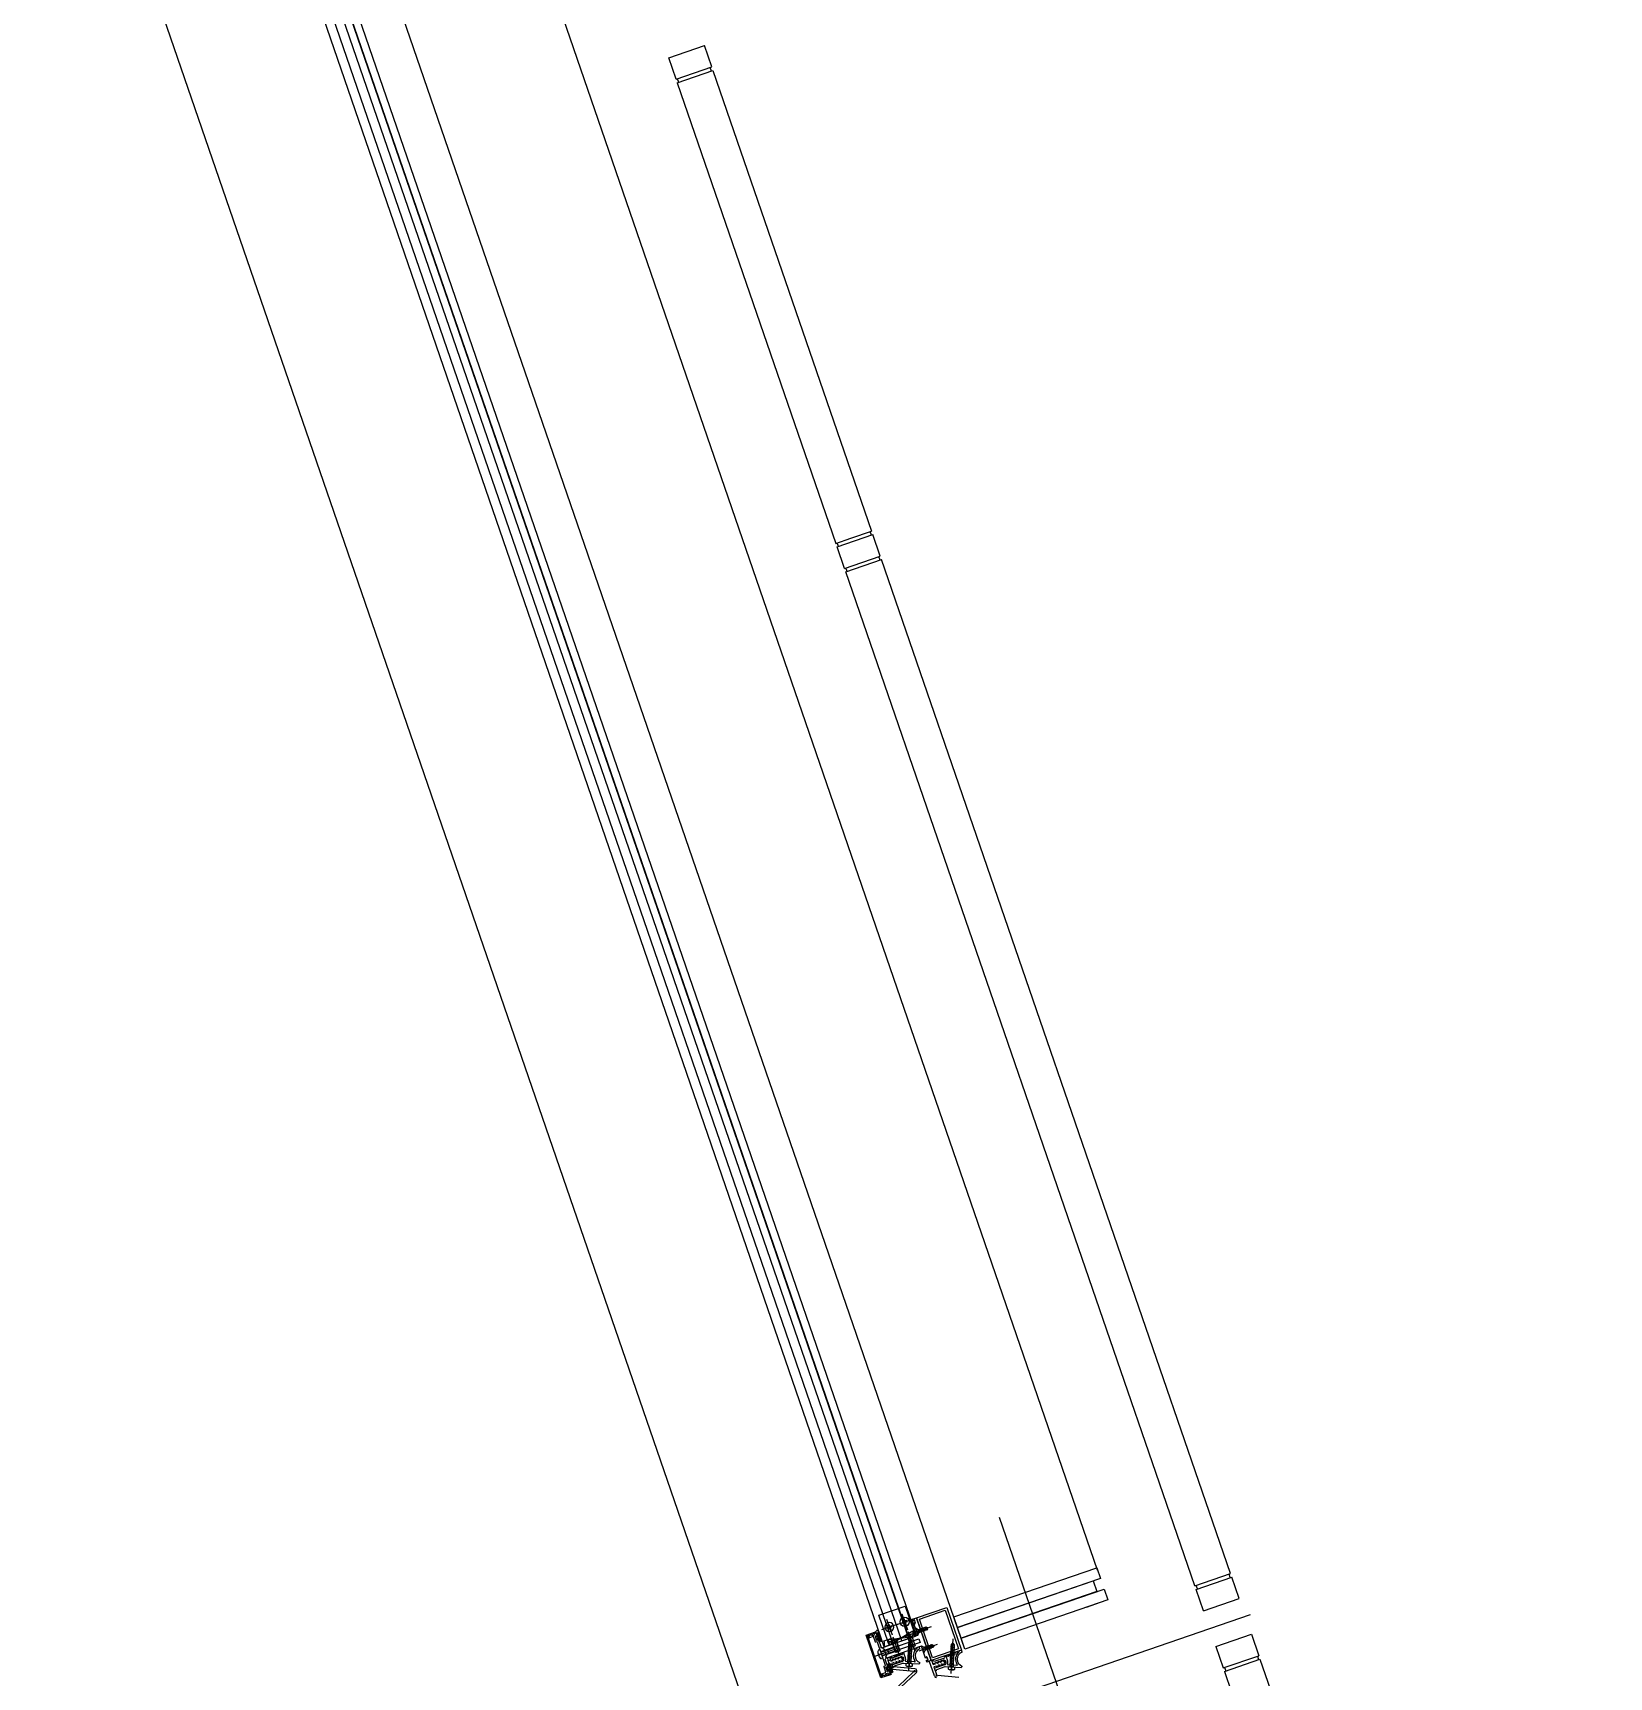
# Model space of a CAD drawing. Extents: x 809434 to 809707, y 818708 to 819364.
# Drawn here: x 809639.157 to 809641.245, y 818765.848 to 818768.025 of the extents above; entities that cross this region are included whole.
import ezdxf

# ---------------------------------------------------------------- set-up
doc = ezdxf.new("R2010")
doc.units = 0
for name, color, linetype in [('Default', 7, 'Continuous'), ('MAJ030__', 7, 'Continuous'), ('MAJ035__', 7, 'Continuous'), ('MAJ630__', 7, 'Continuous'), ('MAJ640__', 7, 'Continuous'), ('MAJ640__1', 7, 'Continuous'), ('MMH292__', 7, 'Continuous'), ('MMH292_C', 7, 'Continuous'), ('MMH2941_', 7, 'Continuous'), ('MMH294_S', 7, 'Continuous')]:
    doc.layers.add(name, color=color, linetype=linetype)

# ---------------------------------------------------------------- blocks, each defined once
blk = doc.blocks.new('N10TC16')
at = {"layer": 'Default'}
for p, q in [((-0.005, 0), (0.021, 0)), ((0.0035, 0.0025), (0.0043, -0.0025)), ((0.0055, 0.0025), (0.0063, -0.0025)), ((0.0075, 0.0025), (0.0083, -0.0025)), ((0.0095, 0.0025), (0.0103, -0.0025)), ((0.0115, 0.0025), (0.0123, -0.0025)), ((0.0135, 0.0025), (0.0143, -0.0025))]:
    blk.add_line(p, q, dxfattribs=at)
blk.add_lwpolyline([(0.003, 0.0017), (0, 0.0049), (0, -0.0049), (0.003, -0.0017)], close=True, dxfattribs=at)
for points in [[(0, 0.0008), (0.0014, 0.0008), (0.0014, -0.0008), (0, -0.0008)], [(0.003, -0.0017), (0.0138, -0.0017), (0.016, 0), (0.0138, 0.0017), (0.003, 0.0017)]]:
    blk.add_lwpolyline(points, dxfattribs=at)
blk = doc.blocks.new('M06MC_P')
at = {"layer": 'Default'}
for p, q in [((-0.011, 0), (0.011, 0)), ((0, -0.011), (0, 0.011))]:
    blk.add_line(p, q, dxfattribs=at)
for points in [[(-0.00375, 0.00025), (-0.00375, -0.00025)], [(-0.00125, 0.00075), (-0.00325, 0.00075)], [(-0.00075, 0.00325), (-0.00075, 0.00125)], [(0.00025, 0.00375), (-0.00025, 0.00375)], [(0.00075, 0.00125), (0.00075, 0.00325)], [(0.00325, 0.00075), (0.00125, 0.00075)], [(0.00375, -0.00025), (0.00375, 0.00025)], [(-0.00325, -0.00075), (-0.00125, -0.00075)], [(-0.00075, -0.00125), (-0.00075, -0.00325)], [(-0.00025, -0.00375), (0.00025, -0.00375)], [(0.00075, -0.00325), (0.00075, -0.00125)], [(0.00125, -0.00075), (0.00325, -0.00075)]]:
    blk.add_lwpolyline(points, dxfattribs=at)
blk.add_circle((0, 0), 0.006, dxfattribs=at)
for centre, start, end in [((-0.00325, 0.00025), 90, 180), ((-0.00125, 0.00125), 270, 0), ((-0.00025, 0.00325), 90, 180), ((0.00025, 0.00325), 0, 90), ((0.00125, 0.00125), 180, 270), ((0.00325, 0.00025), 360, 90), ((-0.00325, -0.00025), 180, 270), ((-0.00125, -0.00125), 0, 90), ((-0.00025, -0.00325), 180, 270), ((0.00025, -0.00325), 270, 0), ((0.00125, -0.00125), 90, 180), ((0.00325, -0.00025), 270, 0)]:
    blk.add_arc(centre, 0.0005, start, end, dxfattribs=at)
blk = doc.blocks.new('M06MC16')
at = {"layer": 'Default'}
for p, q in [((-0.005, 0), (0.021, 0)), ((0.003, 0.0025), (0.016, 0.0025)), ((0.0155, -0.003), (0.0155, 0.003)), ((0.003, -0.0025), (0.016, -0.0025))]:
    blk.add_line(p, q, dxfattribs=at)
blk.add_lwpolyline([(0, -0.006), (0.003, -0.003), (0.003, 0.003), (0, 0.006)], close=True, dxfattribs=at)
for points in [[(0, 0.00075), (0.002, 0.00075), (0.002, -0.00075), (0, -0.00075)], [(0.003, -0.003), (0.0155, -0.003), (0.016, -0.0025), (0.016, 0.0025), (0.0155, 0.003), (0.003, 0.003)]]:
    blk.add_lwpolyline(points, dxfattribs=at)
blk = doc.blocks.new('N12TH32')
at = {"layer": 'Default'}
for p, q in [((-0.0089, 0), (0.037, 0)), ((0, 0.0028), (0.001, -0.0028)), ((0.0021, 0.0028), (0.0031, -0.0028)), ((0.0042, 0.0028), (0.0052, -0.0028)), ((0.0063, 0.0028), (0.0073, -0.0028)), ((0.0084, 0.0028), (0.0094, -0.0028)), ((0.0105, 0.0028), (0.0115, -0.0028)), ((0.0126, 0.0028), (0.0136, -0.0028)), ((0.0147, 0.0028), (0.0157, -0.0028)), ((0.0168, 0.0028), (0.0178, -0.0028)), ((0.0189, 0.0028), (0.0199, -0.0028)), ((0.021, 0.0028), (0.022, -0.0028)), ((0.0231, 0.0028), (0.0241, -0.0028)), ((0.0252, 0.0028), (0.0262, -0.0028)), ((0.0273, 0.0028), (0.0283, -0.0028)), ((0.0294, 0.0028), (0.0303, -0.0023))]:
    blk.add_line(p, q, dxfattribs=at)
blk.add_lwpolyline([(-0.0039, 0.0034), (-0.0034, 0.004), (0, 0.004), (0, -0.004), (-0.0034, -0.004), (-0.0039, -0.0034)], close=True, dxfattribs=at)
for points in [[(-0.0034, 0), (0, 0), (-0.0034, 0)], [(0, -0.002), (0.0293, -0.002), (0.032, 0), (0.0293, 0.0021), (0, 0.0021)]]:
    blk.add_lwpolyline(points, dxfattribs=at)
for centre in [(-0.0002, 0.002), (-0.0002, -0.002)]:
    blk.add_arc(centre, 0.00372, 147.7958, 212.2042, dxfattribs=at)
blk = doc.blocks.new('M06MR19')
at = {"layer": 'Default'}
for p, q in [((-0.0092, 0), (0.024, 0)), ((0, 0.0025), (0.019, 0.0025)), ((0.0185, -0.003), (0.0185, 0.003)), ((0, -0.0025), (0.019, -0.0025))]:
    blk.add_line(p, q, dxfattribs=at)
for points in [[(-0.0042, 0.0008), (-0.0022, 0.0008), (-0.0022, -0.0007), (-0.0042, -0.0007)], [(-0.002, 0.006), (0, 0.006), (0, -0.006), (-0.002, -0.006)], [(0, -0.003), (0.0185, -0.003), (0.019, -0.0025), (0.019, 0.0025), (0.0185, 0.003), (0, 0.003)]]:
    blk.add_lwpolyline(points, dxfattribs=at)
for centre, radius, start, end in [((0.0078, 0), 0.012, 152.9643, 207.0357), ((-0.002, 0.005), 0.001, 90, 152.9643), ((-0.002, -0.005), 0.001, 207.0357, 270)]:
    blk.add_arc(centre, radius, start, end, dxfattribs=at)
blk = doc.blocks.new('A$C775818B6')
at = {"layer": 'Default'}
for points in [[(-0.0022, -0.0063), (-0.0022, -0.0018)], [(-0.0019, -0.0015), (-0.0014, -0.0015)], [(-0.0014, -0.0065), (-0.0019, -0.0065)], [(-0.0012, -0.0018), (-0.0012, -0.0025)], [(-0.0012, -0.0055), (-0.0012, -0.0063)], [(-0.0007, -0.003), (-0.0002, -0.003)], [(-0.0002, -0.005), (-0.0007, -0.005)], [(0.0003, -0.0025), (0.0003, -0.0005)], [(0.0003, -0.0075), (0.0003, -0.0055)], [(0.0008, 0), (0.0028, 0)], [(0.0028, -0.008), (0.0008, -0.008)], [(0.0013, -0.0015), (0.0013, -0.0065)], [(0.0023, -0.0065), (0.0023, -0.0015)], [(0.0033, -0.0005), (0.0033, -0.0075)]]:
    blk.add_lwpolyline(points, dxfattribs=at)
for centre, radius, start, end in [((-0.0019, -0.0018), 0.00025, 90.0056, 180.0056), ((-0.0019, -0.0063), 0.00025, 180.0056, 270.0056), ((-0.0014, -0.0018), 0.00025, 0.0056, 90.0056), ((-0.0014, -0.0063), 0.00025, 270.0056, 0.0056), ((-0.0007, -0.0025), 0.0005, 180.0056, 270.0056), ((-0.0007, -0.0055), 0.0005, 90.0056, 180.0056), ((-0.0002, -0.0025), 0.0005, 270.0056, 0.0056), ((-0.0002, -0.0055), 0.0005, 0.0056, 90.0056), ((0.0008, -0.0005), 0.0005, 90, 180.0056), ((0.0008, -0.0075), 0.0005, 180.0056, 270), ((0.0018, -0.0015), 0.0005, 0.0056, 180.0056), ((0.0018, -0.0065), 0.0005, 180.0056, 0.0056), ((0.0028, -0.0005), 0.0005, 0.0043, 90), ((0.0028, -0.0075), 0.0005, 270, 0.0043)]:
    blk.add_arc(centre, radius, start, end, dxfattribs=at)

msp = doc.modelspace()

# ---------------------------------------------------------------- linework, layer by layer
at = {"layer": 'Default'}
msp.add_lwpolyline([(809640.2901, 818765.894), (809640.2777, 818765.93), (809640.3127, 818765.942), (809640.3251, 818765.9061)], dxfattribs=at)
for points in [[(809640.2922, 818765.8905), (809640.2897, 818765.8976), (809640.325, 818765.9018), (809640.3225, 818765.9089)], [(809640.2914, 818765.8902), (809640.3264, 818765.9023), (809640.3251, 818765.9061), (809640.2901, 818765.894)], [(809640.3079, 818765.88), (809640.3087, 818765.8777), (809640.2942, 818765.8754), (809640.295, 818765.873)], [(809640.3823, 818765.8793), (809640.3815, 818765.8816), (809640.3687, 818765.8746), (809640.3679, 818765.8769)]]:
    msp.add_lwpolyline(points, close=True, dxfattribs=at)
at = {"layer": 'MAJ030__'}
msp.add_line((809640.2953, 818765.8542), (809640.2922, 818765.8532), dxfattribs=at)
at = {"layer": 'MAJ630__'}
for p, q in [((809640.5673, 818765.9896), (809639.6302, 818768.7112)), ((809640.2849, 818765.888), (809639.3489, 818768.6064)), ((809640.3275, 818765.9027), (809639.3915, 818768.621)), ((809640.1081, 818765.7875), (809639.1574, 818768.5484)), ((809640.5808, 818765.9503), (809640.3917, 818765.8851)), ((809640.5525, 818765.9405), (809640.5714, 818765.947))]:
    msp.add_line(p, q, dxfattribs=at)
for points in [[(809640.382, 818765.9135), (809640.3771, 818765.9277), (809640.5662, 818765.9928), (809640.5711, 818765.9786)], [(809640.3869, 818765.8993), (809640.382, 818765.9135), (809640.5616, 818765.9754), (809640.5665, 818765.9612)], [(809640.3917, 818765.8851), (809640.3869, 818765.8993), (809640.576, 818765.9644), (809640.5808, 818765.9503)]]:
    msp.add_lwpolyline(points, close=True, dxfattribs=at)
at = {"layer": 'MAJ640__'}
for p, q in [((809640.3917, 818765.8851), (809639.4411, 818768.646)), ((809640.2965, 818765.892), (809639.3605, 818768.6104)), ((809640.3079, 818765.8959), (809639.3719, 818768.6143)), ((809640.3173, 818765.8992), (809639.3813, 818768.6175)), ((809640.318, 818765.8994), (809639.382, 818768.6178))]:
    msp.add_line(p, q, dxfattribs=at)
at = {"layer": 'MAJ640__1'}
for p, q in [((809640.6092, 818765.5607), (809640.4375, 818766.0593)), ((809640.7692, 818765.9305), (809640.2293, 818765.7446))]:
    msp.add_line(p, q, dxfattribs=at)
at = {"layer": 'MMH292__'}
msp.add_line((809640.2935, 818765.8527), (809640.2939, 818765.8514), dxfattribs=at)
at = {"layer": 'MMH292_C'}
for points in [[(809640.3219, 818765.9245), (809640.3276, 818765.9265), (809640.3471, 818765.8698), (809640.3414, 818765.8678), (809640.3407, 818765.8699)], [(809640.3226, 818765.9224), (809640.3219, 818765.9245)], [(809640.3234, 818765.9224), (809640.3229, 818765.9223)], [(809640.3234, 818765.9232), (809640.3236, 818765.9227)], [(809640.3242, 818765.924), (809640.3237, 818765.9238)], [(809640.3263, 818765.9194), (809640.3248, 818765.9237)], [(809640.2873, 818765.8515), (809640.2888, 818765.8508), (809640.2904, 818765.8513), (809640.2903, 818765.8516), (809640.2925, 818765.8524), (809640.293, 818765.8511), (809640.2804, 818765.8468), (809640.2608, 818765.9035), (809640.2734, 818765.9079), (809640.2738, 818765.9066), (809640.2716, 818765.9058), (809640.2715, 818765.9061), (809640.2699, 818765.9056), (809640.2692, 818765.9041)], [(809640.2648, 818765.9026), (809640.2633, 818765.9033), (809640.2621, 818765.9029), (809640.281, 818765.8481)], [(809640.2644, 818765.9014), (809640.2668, 818765.9039)], [(809640.2702, 818765.9018), (809640.2653, 818765.9001)], [(809640.2666, 818765.9038), (809640.2657, 818765.9028)], [(809640.2681, 818765.9037), (809640.2676, 818765.904)], [(809640.2677, 818765.9041), (809640.2694, 818765.9032), (809640.2722, 818765.9042), (809640.2717, 818765.9057), (809640.2739, 818765.9064), (809640.2755, 818765.9017), (809640.2755, 818765.9017)], [(809640.2733, 818765.8943), (809640.2708, 818765.9015)], [(809640.2729, 818765.9016), (809640.2746, 818765.8968)], [(809640.2737, 818765.9024), (809640.2732, 818765.9022)], [(809640.2746, 818765.9014), (809640.2743, 818765.9021)], [(809640.2754, 818765.9014), (809640.2749, 818765.9012)], [(809640.3395, 818765.8732), (809640.3341, 818765.8891), (809640.2877, 818765.8731), (809640.2871, 818765.875), (809640.2877, 818765.8763), (809640.2848, 818765.8848), (809640.2835, 818765.8854), (809640.2828, 818765.8873), (809640.3292, 818765.9033), (809640.3238, 818765.9191)], [(809640.3239, 818765.9194), (809640.3244, 818765.9196)], [(809640.3247, 818765.9194), (809640.3249, 818765.919)], [(809640.3255, 818765.9186), (809640.326, 818765.9188)], [(809640.2751, 818765.8944), (809640.274, 818765.894)], [(809640.2752, 818765.8965), (809640.2757, 818765.8967)], [(809640.276, 818765.8973), (809640.2757, 818765.898)], [(809640.2863, 818765.8634), (809640.2757, 818765.8941)], [(809640.2759, 818765.8984), (809640.2764, 818765.8985)], [(809640.2767, 818765.8984), (809640.2806, 818765.887)], [(809640.2812, 818765.8867), (809640.2828, 818765.8873), (809640.2835, 818765.8854), (809640.2848, 818765.8848), (809640.2877, 818765.8763), (809640.2871, 818765.875), (809640.2877, 818765.8731), (809640.2861, 818765.8726)], [(809640.3086, 818765.8791), (809640.3089, 818765.8782)], [(809640.3103, 818765.88), (809640.3088, 818765.8796)], [(809640.313, 818765.8734), (809640.3108, 818765.8798)], [(809640.3321, 818765.8853), (809640.3312, 818765.8881), (809640.3282, 818765.887), (809640.3283, 818765.8866)], [(809640.3881, 818765.8808), (809640.3871, 818765.8835), (809640.3841, 818765.8825), (809640.3843, 818765.8821)], [(809640.287, 818765.8546), (809640.2845, 818765.8617)], [(809640.2848, 818765.8624), (809640.286, 818765.8628)], [(809640.2858, 818765.8719), (809640.2897, 818765.8606)], [(809640.2908, 818765.8573), (809640.2925, 818765.8525), (809640.2903, 818765.8518), (809640.2898, 818765.8533), (809640.287, 818765.8523), (809640.2861, 818765.8506)], [(809640.2871, 818765.8605), (809640.2887, 818765.8558)], [(809640.2879, 818765.8613), (809640.2874, 818765.8611)], [(809640.2887, 818765.8603), (809640.2885, 818765.861)], [(809640.2895, 818765.8603), (809640.2891, 818765.8601)], [(809640.2901, 818765.8563), (809640.2899, 818765.857)], [(809640.29, 818765.8573), (809640.2905, 818765.8575)], [(809640.2908, 818765.8573), (809640.2908, 818765.8573)], [(809640.2921, 818765.8734), (809640.2931, 818765.8704)], [(809640.2938, 818765.8744), (809640.2923, 818765.8739)], [(809640.2936, 818765.8701), (809640.3068, 818765.8747)], [(809640.2945, 818765.8733), (809640.2942, 818765.8741)], [(809640.3087, 818765.8777), (809640.295, 818765.873)], [(809640.2954, 818765.8636), (809640.2962, 818765.8613)], [(809640.3089, 818765.8687), (809640.2957, 818765.8641)], [(809640.2967, 818765.8611), (809640.2981, 818765.8616)], [(809640.2984, 818765.8621), (809640.2983, 818765.8622)], [(809640.2986, 818765.8627), (809640.3095, 818765.8664)], [(809640.3097, 818765.8665), (809640.3307, 818765.8654)], [(809640.3108, 818765.8727), (809640.3108, 818765.8727)], [(809640.3248, 818765.868), (809640.3135, 818765.8686)], [(809640.3319, 818765.8669), (809640.3318, 818765.8671)], [(809640.3403, 818765.8733), (809640.3399, 818765.8731)], [(809640.3403, 818765.874), (809640.3405, 818765.8736)], [(809640.3411, 818765.8748), (809640.3406, 818765.8747)], [(809640.3408, 818765.8703), (809640.3413, 818765.8704)], [(809640.3416, 818765.8703), (809640.3418, 818765.8698)], [(809640.3432, 818765.8703), (809640.3417, 818765.8745)], [(809640.3424, 818765.8695), (809640.3429, 818765.8696)], [(809640.348, 818765.8689), (809640.3491, 818765.8658)], [(809640.3497, 818765.8698), (809640.3483, 818765.8693)], [(809640.3496, 818765.8656), (809640.3627, 818765.8701)], [(809640.3505, 818765.8687), (809640.3502, 818765.8696)], [(809640.3646, 818765.8732), (809640.351, 818765.8685)], [(809640.3514, 818765.8591), (809640.3522, 818765.8568)], [(809640.3648, 818765.8641), (809640.3516, 818765.8596)], [(809640.3527, 818765.8566), (809640.3541, 818765.8571)], [(809640.3543, 818765.8576), (809640.3543, 818765.8577)], [(809640.3545, 818765.8582), (809640.3654, 818765.8619)], [(809640.3646, 818765.8745), (809640.3649, 818765.8737)], [(809640.3662, 818765.8755), (809640.3648, 818765.875)], [(809640.3657, 818765.862), (809640.3867, 818765.8608)], [(809640.3689, 818765.8689), (809640.3667, 818765.8753)], [(809640.3667, 818765.8682), (809640.3668, 818765.8681)], [(809640.3808, 818765.8634), (809640.3695, 818765.8641)], [(809640.3878, 818765.8623), (809640.3878, 818765.8625)], [(809640.281, 818765.8481), (809640.2822, 818765.8485), (809640.2829, 818765.85)], [(809640.2818, 818765.8522), (809640.2867, 818765.8539)], [(809640.2853, 818765.8502), (809640.2819, 818765.8507)], [(809640.2838, 818765.8504), (809640.2851, 818765.8501)], [(809640.286, 818765.8506), (809640.2863, 818765.8511)], [(809640.2893, 818765.8555), (809640.2898, 818765.8556)]]:
    msp.add_lwpolyline(points, dxfattribs=at)
for points in [[(809640.3276, 818765.9265), (809640.3675, 818765.9402), (809640.387, 818765.8835), (809640.3471, 818765.8698)], [(809640.3314, 818765.9246), (809640.3656, 818765.9364), (809640.3832, 818765.8854), (809640.3489, 818765.8736)], [(809640.2894, 818765.8843), (809640.3308, 818765.8985), (809640.3325, 818765.8938), (809640.2911, 818765.8796)]]:
    msp.add_lwpolyline(points, close=True, dxfattribs=at)
for centre, radius, start, end in [((809640.3228, 818765.9225), 0.00025, 198.9998, 288.9998), ((809640.3239, 818765.9234), 0.0005, 108.9998, 198.9998), ((809640.3233, 818765.9227), 0.00025, 288.9998, 18.9998), ((809640.3243, 818765.9235), 0.0005, 18.9998, 108.9998), ((809640.265, 818765.9008), 0.0008, 137.0791, 289.0066), ((809640.2651, 818765.9033), 0.0008, 244.0066, 319.0066), ((809640.2672, 818765.9033), 0.0008, 64.0066, 139.0066), ((809640.2673, 818765.9033), 0.0008, 64.0066, 137.0791), ((809640.2685, 818765.9045), 0.0008, 244.0066, 334.0066), ((809640.2704, 818765.9013), 0.0005, 19.0069, 109.0066), ((809640.2734, 818765.9017), 0.0005, 109.0069, 199.0069), ((809640.2739, 818765.9019), 0.0005, 19.0069, 109.0069), ((809640.2748, 818765.9014), 0.00025, 199.0069, 289.0069), ((809640.2753, 818765.9016), 0.00025, 289.0069, 19.0069), ((809640.324, 818765.9192), 0.00025, 108.9998, 198.9998), ((809640.3245, 818765.9193), 0.00025, 18.9998, 108.9998), ((809640.3253, 818765.9191), 0.0005, 198.9998, 288.9998), ((809640.3258, 818765.9193), 0.0005, 288.9998, 18.9998), ((809640.2738, 818765.8945), 0.0005, 199.0069, 289.0069), ((809640.275, 818765.897), 0.0005, 199.0069, 289.0069), ((809640.2752, 818765.8939), 0.0005, 19.0066, 109.0069), ((809640.276, 818765.8981), 0.00025, 109.0069, 199.0069), ((809640.2755, 818765.8972), 0.0005, 289.0069, 19.0069), ((809640.2764, 818765.8983), 0.00025, 19.669, 109.0069), ((809640.281, 818765.8872), 0.0005, 199.0066, 289.0066), ((809640.309, 818765.8792), 0.000381, 109, 199), ((809640.3085, 818765.8781), 0.000381, 289, 19), ((809640.3104, 818765.8797), 0.000381, 19, 109), ((809640.3353, 818765.8762), 0.012, 127.0491, 215.6022), ((809640.3353, 818765.8762), 0.00972, 109, 249.2439), ((809640.3276, 818765.8864), 0.000787, 307.0491, 19), ((809640.3912, 818765.8716), 0.012, 127.0491, 215.6022), ((809640.3912, 818765.8716), 0.00972, 109, 249.2439), ((809640.3835, 818765.8818), 0.000787, 307.0491, 19), ((809640.285, 818765.8619), 0.0005, 109.0063, 199.0063), ((809640.2863, 818765.8721), 0.0005, 109.0066, 199.0066), ((809640.2858, 818765.8632), 0.0005, 289.0063, 19.0066), ((809640.2875, 818765.8607), 0.0005, 109, 199), ((809640.288, 818765.8608), 0.0005, 19, 109), ((809640.289, 818765.8604), 0.00025, 199, 289), ((809640.2894, 818765.8605), 0.00025, 289, 18.3379), ((809640.2896, 818765.8561), 0.0005, 289, 19), ((809640.2901, 818765.8571), 0.00025, 109, 199), ((809640.2906, 818765.8572), 0.00025, 19, 109), ((809640.2924, 818765.8735), 0.000381, 109, 199), ((809640.2935, 818765.8705), 0.000381, 199, 289), ((809640.2939, 818765.874), 0.000381, 19, 109), ((809640.2949, 818765.8734), 0.000381, 199, 289), ((809640.2958, 818765.8638), 0.000381, 109, 199), ((809640.2966, 818765.8615), 0.000381, 199, 289), ((809640.298, 818765.862), 0.000381, 289, 19), ((809640.2987, 818765.8623), 0.000381, 109, 199), ((809640.3078, 818765.8717), 0.00315, 19, 109), ((809640.3078, 818765.8716), 0.00315, 289, 19), ((809640.3097, 818765.8657), 0.000787, 90.9451, 109), ((809640.3136, 818765.8693), 0.000762, 158.2846, 266.9164), ((809640.3078, 818765.8716), 0.00544, 338.2846, 19), ((809640.3249, 818765.8687), 0.000762, 266.9164, 35.6022), ((809640.3308, 818765.8665), 0.00114, 266.9164, 19), ((809640.3398, 818765.8733), 0.00025, 199.0002, 289.0002), ((809640.3408, 818765.8742), 0.0005, 109.0002, 199.0002), ((809640.3403, 818765.8735), 0.00025, 289.0002, 19.0002), ((809640.3409, 818765.87), 0.00025, 109.0002, 199.0002), ((809640.3413, 818765.8744), 0.0005, 19.0002, 109.0002), ((809640.3414, 818765.8702), 0.00025, 19.0002, 109.0002), ((809640.3423, 818765.87), 0.0005, 199.0002, 289.0002), ((809640.3427, 818765.8701), 0.0005, 289.0002, 19.0002), ((809640.3484, 818765.869), 0.000381, 109, 199), ((809640.3494, 818765.866), 0.000381, 199, 289), ((809640.3498, 818765.8695), 0.000381, 19, 109), ((809640.3509, 818765.8689), 0.000381, 199, 289), ((809640.3518, 818765.8592), 0.000381, 109, 199), ((809640.3525, 818765.8569), 0.000381, 199, 289), ((809640.354, 818765.8574), 0.000381, 289, 19), ((809640.3547, 818765.8578), 0.000381, 109, 199), ((809640.3638, 818765.8672), 0.00315, 19, 109), ((809640.3649, 818765.8747), 0.000381, 109, 199), ((809640.3645, 818765.8736), 0.000381, 289, 19), ((809640.3638, 818765.8671), 0.00315, 289, 19), ((809640.3657, 818765.8612), 0.000787, 90.9451, 109), ((809640.3664, 818765.8752), 0.000381, 19, 109), ((809640.3638, 818765.8671), 0.00544, 338.2846, 19), ((809640.3695, 818765.8648), 0.000762, 158.2846, 266.9164), ((809640.3808, 818765.8642), 0.000762, 266.9164, 35.6022), ((809640.3868, 818765.862), 0.00114, 266.9164, 19), ((809640.282, 818765.8515), 0.0008, 109.0066, 260.9341), ((809640.2836, 818765.8496), 0.0008, 79.0066, 154.0066), ((809640.2853, 818765.8509), 0.0008, 259.0066, 334.0066), ((809640.2854, 818765.851), 0.0008, 260.9341, 334.0066), ((809640.287, 818765.8508), 0.0008, 64.0066, 154.0066), ((809640.2865, 818765.8544), 0.0005, 289.0066, 19.0063), ((809640.2892, 818765.8559), 0.0005, 199, 289)]:
    msp.add_arc(centre, radius, start, end, dxfattribs=at)
at = {"layer": 'MMH2941_'}
for p, q in [((809640.2845, 818765.8958), (809640.2916, 818765.8983)), ((809640.294, 818765.8912), (809640.285, 818765.8881)), ((809640.2916, 818765.8983), (809640.2916, 818765.8982)), ((809640.294, 818765.8913), (809640.294, 818765.8912)), ((809640.29, 818765.8697), (809640.293, 818765.8707)), ((809640.2932, 818765.8605), (809640.29, 818765.8697)), ((809640.293, 818765.8707), (809640.2936, 818765.869)), ((809640.2932, 818765.8605), (809640.2932, 818765.8605)), ((809640.2936, 818765.869), (809640.2968, 818765.8701)), ((809640.2978, 818765.8671), (809640.2946, 818765.866)), ((809640.2946, 818765.866), (809640.2958, 818765.8625)), ((809640.2959, 818765.8583), (809640.324, 818765.8559)), ((809640.2963, 818765.8715), (809640.2977, 818765.872)), ((809640.2968, 818765.8701), (809640.2963, 818765.8715)), ((809640.3252, 818765.859), (809640.2972, 818765.8614)), ((809640.2977, 818765.872), (809640.2992, 818765.871)), ((809640.2984, 818765.8654), (809640.2978, 818765.8671)), ((809640.2984, 818765.8654), (809640.2996, 818765.8659)), ((809640.2992, 818765.871), (809640.3007, 818765.8715)), ((809640.3003, 818765.868), (809640.2996, 818765.8659)), ((809640.3002, 818765.8729), (809640.3017, 818765.8734)), ((809640.3007, 818765.8715), (809640.3002, 818765.8729)), ((809640.3018, 818765.8685), (809640.3003, 818765.868)), ((809640.3017, 818765.8734), (809640.3032, 818765.8723)), ((809640.3023, 818765.8668), (809640.3018, 818765.8685)), ((809640.3023, 818765.8668), (809640.3035, 818765.8672)), ((809640.3032, 818765.8723), (809640.3047, 818765.8729)), ((809640.3042, 818765.8693), (809640.3035, 818765.8672)), ((809640.3042, 818765.8743), (809640.3057, 818765.8748)), ((809640.3047, 818765.8729), (809640.3042, 818765.8743)), ((809640.3057, 818765.8699), (809640.3042, 818765.8693)), ((809640.3057, 818765.8748), (809640.3092, 818765.8727)), ((809640.3063, 818765.8682), (809640.3057, 818765.8699)), ((809640.3063, 818765.8682), (809640.3075, 818765.8686)), ((809640.3092, 818765.8727), (809640.3075, 818765.8686)), ((809640.3445, 818765.8693), (809640.3475, 818765.8703)), ((809640.3514, 818765.8494), (809640.3445, 818765.8693)), ((809640.3475, 818765.8703), (809640.3495, 818765.8645)), ((809640.3478, 818765.8696), (809640.3475, 818765.8703)), ((809640.3495, 818765.8645), (809640.3527, 818765.8656)), ((809640.3538, 818765.8626), (809640.3506, 818765.8615)), ((809640.3506, 818765.8615), (809640.3541, 818765.8514)), ((809640.3522, 818765.867), (809640.3537, 818765.8675)), ((809640.3527, 818765.8656), (809640.3522, 818765.867)), ((809640.3537, 818765.8675), (809640.3552, 818765.8665)), ((809640.3543, 818765.8609), (809640.3538, 818765.8626)), ((809640.3543, 818765.8609), (809640.3555, 818765.8613)), ((809640.3552, 818765.8665), (809640.3567, 818765.867)), ((809640.3562, 818765.8635), (809640.3555, 818765.8613)), ((809640.3562, 818765.8684), (809640.3576, 818765.8689)), ((809640.3567, 818765.867), (809640.3562, 818765.8684)), ((809640.3577, 818765.864), (809640.3562, 818765.8635)), ((809640.3576, 818765.8689), (809640.3592, 818765.8678)), ((809640.3583, 818765.8623), (809640.3577, 818765.864)), ((809640.3583, 818765.8623), (809640.3595, 818765.8627)), ((809640.3592, 818765.8678), (809640.3607, 818765.8683)), ((809640.3602, 818765.8648), (809640.3595, 818765.8627)), ((809640.3602, 818765.8697), (809640.3616, 818765.8702)), ((809640.3607, 818765.8683), (809640.3602, 818765.8697)), ((809640.3617, 818765.8653), (809640.3602, 818765.8648)), ((809640.3616, 818765.8702), (809640.3651, 818765.8682)), ((809640.3623, 818765.8637), (809640.3617, 818765.8653)), ((809640.3623, 818765.8637), (809640.3635, 818765.8641)), ((809640.3651, 818765.8682), (809640.3635, 818765.8641)), ((809640.3242, 818765.8552), (809640.3036, 818765.836)), ((809640.3065, 818765.8343), (809640.3271, 818765.8535)), ((809640.3514, 818765.8494), (809640.3514, 818765.8494)), ((809640.3554, 818765.8503), (809640.3835, 818765.8479))]:
    msp.add_line(p, q, dxfattribs=at)
for points in [[(809640.2747, 818765.8972), (809640.2732, 818765.9015)], [(809640.2741, 818765.9058), (809640.2734, 818765.9078)], [(809640.2734, 818765.9018), (809640.2738, 818765.902)], [(809640.2757, 818765.9111), (809640.2772, 818765.9068), (809640.2741, 818765.9058)], [(809640.2742, 818765.9018), (809640.2744, 818765.9011)], [(809640.2758, 818765.9016), (809640.2744, 818765.9056)], [(809640.2746, 818765.9059), (809640.277, 818765.9068)], [(809640.275, 818765.9008), (809640.2755, 818765.901)], [(809640.2773, 818765.9066), (809640.281, 818765.8957)], [(809640.2755, 818765.8973), (809640.275, 818765.8971)], [(809640.2754, 818765.8983), (809640.2756, 818765.8976)], [(809640.2762, 818765.8991), (809640.2757, 818765.8989)], [(809640.2782, 818765.8947), (809640.2768, 818765.8988)], [(809640.2809, 818765.8954), (809640.2785, 818765.8946)], [(809640.2874, 818765.8603), (809640.2889, 818765.856)], [(809640.288, 818765.8607), (809640.2876, 818765.8606)], [(809640.2883, 818765.8607), (809640.2898, 818765.8564)], [(809640.2886, 818765.8599), (809640.2884, 818765.8606)], [(809640.2889, 818765.8611), (809640.2885, 818765.861)], [(809640.2886, 818765.8644), (809640.29, 818765.8604)], [(809640.2887, 818765.8735), (809640.2942, 818765.8754)], [(809640.2912, 818765.8655), (809640.2888, 818765.8647)], [(809640.2897, 818765.8597), (809640.2892, 818765.8596)], [(809640.2895, 818765.8603), (809640.2893, 818765.861)], [(809640.2895, 818765.8648), (809640.2909, 818765.8608)], [(809640.2898, 818765.8563), (809640.2896, 818765.857)], [(809640.2923, 818765.866), (809640.2897, 818765.8651)], [(809640.2899, 818765.8577), (809640.2904, 818765.8578)], [(809640.2921, 818765.8734), (809640.2931, 818765.8704), (809640.2901, 818765.8693)], [(809640.2906, 818765.8601), (809640.2901, 818765.86)], [(809640.2901, 818765.8563), (809640.2906, 818765.8564)], [(809640.2907, 818765.8567), (809640.2905, 818765.8574)], [(809640.2908, 818765.8581), (809640.2913, 818765.8582)], [(809640.291, 818765.8575), (809640.2924, 818765.8535)], [(809640.2952, 818765.8545), (809640.2915, 818765.8654)], [(809640.2919, 818765.8579), (809640.2933, 818765.8539)], [(809640.2938, 818765.8744), (809640.2923, 818765.8739)], [(809640.2964, 818765.855), (809640.2956, 818765.8571), (809640.2943, 818765.8572), (809640.2953, 818765.858), (809640.2951, 818765.8585), (809640.2938, 818765.8586), (809640.2948, 818765.8595), (809640.2947, 818765.8599), (809640.2933, 818765.86), (809640.2943, 818765.8609), (809640.2942, 818765.8614), (809640.2928, 818765.8614), (809640.2938, 818765.8623), (809640.2937, 818765.8628), (809640.2923, 818765.8628), (809640.2934, 818765.8637), (809640.2926, 818765.8658)], [(809640.2942, 818765.8754), (809640.295, 818765.873)], [(809640.2945, 818765.8733), (809640.2942, 818765.8741)], [(809640.2892, 818765.8558), (809640.2897, 818765.856)], [(809640.2927, 818765.8534), (809640.2951, 818765.8542)], [(809640.2936, 818765.8538), (809640.2962, 818765.8547)]]:
    msp.add_lwpolyline(points, dxfattribs=at)
for points in [[(809640.2766, 818765.9055), (809640.2799, 818765.896), (809640.2789, 818765.8957), (809640.2757, 818765.9052)], [(809640.294, 818765.855), (809640.2908, 818765.8644), (809640.2898, 818765.8641), (809640.2931, 818765.8546)]]:
    msp.add_lwpolyline(points, close=True, dxfattribs=at)
for centre, radius, start, end in [((809640.2735, 818765.9016), 0.00025, 109, 199), ((809640.2666, 818765.915), 0.0099, 313.3339, 336.769), ((809640.2739, 818765.9017), 0.00025, 19, 109), ((809640.2747, 818765.9057), 0.00025, 109, 199), ((809640.2749, 818765.9013), 0.0005, 199, 289), ((809640.2754, 818765.9014), 0.0005, 289, 19), ((809640.277, 818765.9065), 0.00025, 19, 109), ((809640.2749, 818765.8973), 0.00025, 199, 289), ((809640.2759, 818765.8984), 0.0005, 109, 199), ((809640.2754, 818765.8975), 0.00025, 289, 19), ((809640.2763, 818765.8986), 0.0005, 19, 109), ((809640.2784, 818765.8948), 0.00025, 199, 289), ((809640.2808, 818765.8956), 0.00025, 289, 19), ((809640.271, 818765.891), 0.0143, 348.041, 19.6223), ((809640.2877, 818765.8603), 0.00025, 109, 199), ((809640.2881, 818765.8605), 0.00025, 19, 109), ((809640.2886, 818765.8607), 0.00025, 109.0063, 199.0063), ((809640.2889, 818765.8645), 0.00025, 109, 199), ((809640.2891, 818765.86), 0.0005, 199, 289), ((809640.284, 818765.8696), 0.00611, 357.5662, 39.4588), ((809640.289, 818765.8609), 0.00025, 19.0063, 109.0063), ((809640.2898, 818765.8649), 0.00025, 109.0063, 199.0063), ((809640.29, 818765.8604), 0.0005, 199.0063, 289.0063), ((809640.2901, 818765.8572), 0.0005, 109, 199), ((809640.2896, 818765.8602), 0.0005, 289, 19), ((809640.2896, 818765.8562), 0.00025, 289, 19), ((809640.29, 818765.8565), 0.00025, 199.0063, 289.0063), ((809640.2905, 818765.8574), 0.0005, 19, 109), ((809640.291, 818765.8576), 0.0005, 109.0063, 199.0063), ((809640.2905, 818765.8606), 0.0005, 289.0063, 19.0063), ((809640.2905, 818765.8567), 0.00025, 289.0063, 19.0063), ((809640.2912, 818765.8653), 0.00025, 19, 109), ((809640.2914, 818765.8578), 0.0005, 19.0063, 109.0063), ((809640.2924, 818765.8735), 0.000381, 109, 199), ((809640.2924, 818765.8658), 0.00025, 19.0063, 109.0063), ((809640.2962, 818765.8615), 0.00318, 199, 265.0937), ((809640.2939, 818765.874), 0.000381, 19, 109), ((809640.2949, 818765.8734), 0.000381, 199, 289.359), ((809640.2962, 818765.8615), 0.00102, 109, 355.0937), ((809640.325, 818765.8558), 0.00102, 222.9063, 175.0937), ((809640.325, 818765.8558), 0.00318, 312.9063, 85.0937), ((809640.2891, 818765.8561), 0.00025, 199, 289), ((809640.2926, 818765.8536), 0.00025, 199, 289), ((809640.2935, 818765.854), 0.00025, 199.0063, 289.0063), ((809640.295, 818765.8544), 0.00025, 289, 19), ((809640.2961, 818765.8549), 0.00025, 289.0063, 19.0063), ((809640.3544, 818765.8504), 0.00318, 199, 265.0937), ((809640.3544, 818765.8504), 0.00102, 109, 355.0937)]:
    msp.add_arc(centre, radius, start, end, dxfattribs=at)
msp.add_ellipse((809640.2939, 818765.8951), major_axis=(-0.00408, -0.00141), ratio=0.87186, dxfattribs=at)
msp.add_ellipse((809640.2938, 818765.8951), major_axis=(-0.00408, -0.00141), ratio=0.87186, start_param=4.968702, end_param=7.597669, dxfattribs=at)
at = {"layer": 'MMH294_S'}
for p, q in [((809639.9994, 818767.9922), (809640.0466, 818768.0085)), ((809640.0091, 818767.9638), (809639.9994, 818767.9922)), ((809640.0564, 818767.9801), (809640.0466, 818768.0085)), ((809640.0091, 818767.9638), (809640.0564, 818767.9801)), ((809640.0108, 818767.9591), (809640.058, 818767.9754)), ((809640.0562, 818767.9747), (809640.0545, 818767.9795)), ((809640.058, 818767.9754), (809640.268, 818767.3655)), ((809640.0108, 818767.9591), (809640.2208, 818767.3492)), ((809640.0127, 818767.9597), (809640.011, 818767.9645)), ((809640.2224, 818767.3445), (809640.2697, 818767.3608)), ((809640.2404, 818767.356), (809640.268, 818767.3655)), ((809640.2678, 818767.3601), (809640.2661, 818767.3649)), ((809640.2794, 818767.3324), (809640.2697, 818767.3608)), ((809640.2208, 818767.3492), (809640.2404, 818767.356)), ((809640.2322, 818767.3161), (809640.2224, 818767.3445)), ((809640.2243, 818767.3452), (809640.2226, 818767.3499)), ((809640.2322, 818767.3161), (809640.2794, 818767.3324)), ((809640.2338, 818767.3114), (809640.2811, 818767.3277)), ((809640.2357, 818767.3121), (809640.234, 818767.3168)), ((809640.2792, 818767.327), (809640.2775, 818767.3318)), ((809640.7434, 818765.9851), (809640.2811, 818767.3277)), ((809640.6961, 818765.9688), (809640.2338, 818767.3114)), ((809640.6961, 818765.9688), (809640.7434, 818765.9851)), ((809640.6977, 818765.9641), (809640.745, 818765.9803)), ((809640.6996, 818765.9647), (809640.698, 818765.9694)), ((809640.7431, 818765.9797), (809640.7415, 818765.9844)), ((809640.7548, 818765.952), (809640.745, 818765.9803)), ((809640.7075, 818765.9357), (809640.6977, 818765.9641)), ((809640.7075, 818765.9357), (809640.7548, 818765.952)), ((809640.7238, 818765.8884), (809640.771, 818765.9047)), ((809640.771, 818765.9047), (809640.7808, 818765.8763)), ((809640.7238, 818765.8884), (809640.7335, 818765.86)), ((809640.7335, 818765.86), (809640.7808, 818765.8763)), ((809640.7352, 818765.8553), (809640.7824, 818765.8716)), ((809640.7354, 818765.8607), (809640.737, 818765.856)), ((809640.7789, 818765.8757), (809640.7805, 818765.8709)), ((809640.7824, 818765.8716), (809641.2447, 818764.529)), ((809640.7352, 818765.8553), (809641.1975, 818764.5127))]:
    msp.add_line(p, q, dxfattribs=at)

# ---------------------------------------------------------------- block references
at = {"layer": 'Default', "yscale": -1.0000000000000004, "rotation": -71.00000140061101}
for name, p in [('M06MC_P', (809640.2916, 818765.9141)), ('M06MC16', (809640.2976, 818765.8966))]:
    msp.add_blockref(name, p, dxfattribs=at)
at = {"layer": 'Default', "rotation": -71.00000140061101}
for name, p in [('M06MC_P', (809640.3119, 818765.9211)), ('M06MC16', (809640.318, 818765.9036))]:
    msp.add_blockref(name, p, dxfattribs=at)
at = {"layer": 'MAJ035__'}
for name, p, rotation in [('N12TH32', (809640.3179, 818765.8661), 86.53266562584572), ('N10TC16', (809640.3276, 818765.9079), 18.999998599388995), ('M06MR19', (809640.281, 818765.8787), 19.006606334681837), ('N12TH32', (809640.3739, 818765.8615), 86.53266562584572)]:
    msp.add_blockref(name, p, dxfattribs=dict(at, rotation=rotation))
at = {"layer": 'MAJ035__', "yscale": -1.0000000000000004, "rotation": 18.999998599388988}
msp.add_blockref('N10TC16', (809640.3357, 818765.8845), dxfattribs=at)
at = {"layer": 'MMH2941_', "yscale": -1.0000000000000004, "rotation": -160.9945697743742}
msp.add_blockref('A$C775818B6', (809640.322, 818765.9246), dxfattribs=at)

doc.saveas('drawing.dxf')
